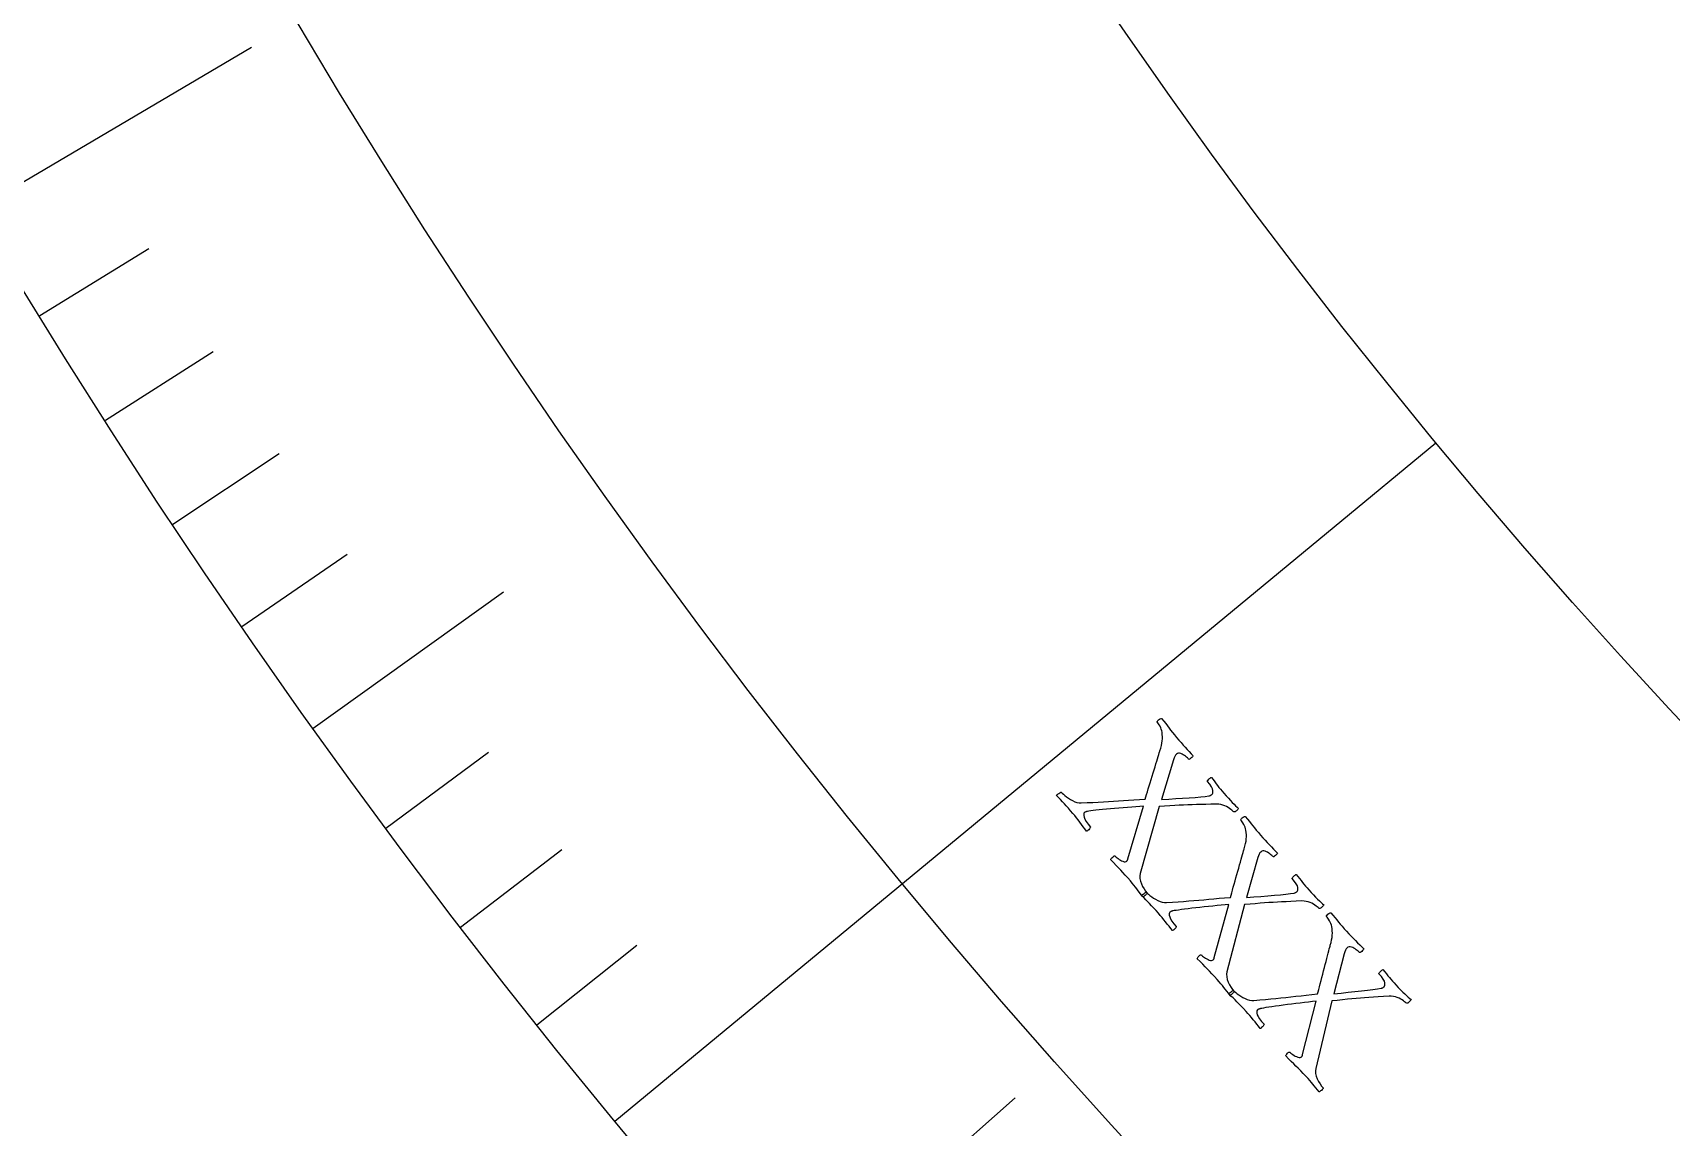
# Model space of a CAD drawing. Header units: millimetres. Extents: x -93 to 93, y -93 to 104.
# Drawn here: x -62.77 to -45.69, y -46.89 to -35.49 of the extents above; entities that cross this region are included whole.
import ezdxf

# ---------------------------------------------------------------- set-up
doc = ezdxf.new("R2010")
doc.units = ezdxf.units.MM
for name, color, linetype in [('CUT_OUTER', 1, 'Continuous'), ('ENGRAVE', 7, 'Continuous'), ('ENGRAVE_FINE', 8, 'Continuous'), ('TEXT', 5, 'Continuous')]:
    doc.layers.add(name, color=color, linetype=linetype)

msp = doc.modelspace()

# ---------------------------------------------------------------- linework, layer by layer
at = {"layer": 'CUT_OUTER'}
msp.add_arc((-0.0002, -0.0002), 92.4998, 179.658282, 0.243527, dxfattribs=at)
at = {"layer": 'ENGRAVE'}
for points in [[(-63.3575, -37.3308), (-60.4885, -35.6404)], [(-56.6987, -46.8297), (-48.1404, -39.7611)], [(-59.8466, -42.7335), (-57.8592, -41.3144)], [(-55.0165, -48.795), (-52.5251, -46.5854)]]:
    msp.add_lwpolyline(points, dxfattribs=at)
for radius in [90.65, 90.65, 88.2219, 83.7125, 83.7125, 80.1513, 73.5375, 73.5375, 69.6525, 62.4375, 62.4375]:
    msp.add_circle((0, 0), radius, dxfattribs=at)
at = {"layer": 'ENGRAVE_FINE'}
for points in [[(-62.6941, -38.4346), (-61.5585, -37.7384)], [(-62.0111, -39.5271), (-60.8879, -38.8111)], [(-61.3087, -40.608), (-60.1982, -39.8724)], [(-60.5871, -41.6769), (-59.4897, -40.922)], [(-59.0872, -43.7774), (-58.017, -42.9845)], [(-58.3093, -44.8083), (-57.2532, -43.9967)], [(-57.5131, -45.8259), (-56.4713, -44.9958)]]:
    msp.add_lwpolyline(points, dxfattribs=at)
at = {"layer": 'TEXT'}
for points in [[(-50.8434, -42.8316), (-50.8199, -42.8592), (-50.797, -42.8854), (-50.7748, -42.9101), (-50.7533, -42.9334), (-50.7323, -42.9559), (-50.7116, -42.9783), (-50.6911, -43.0006), (-50.6708, -43.0227), (-50.6736, -43.0275), (-50.6784, -43.0332), (-50.685, -43.0399), (-50.6936, -43.0475), (-50.7023, -43.0542), (-50.7093, -43.0581), (-50.7145, -43.0592), (-50.7181, -43.0574), (-50.7236, -43.0515), (-50.7307, -43.0445), (-50.7396, -43.0367), (-50.75, -43.0278), (-50.7616, -43.019), (-50.7736, -43.0113), (-50.7861, -43.0047), (-50.799, -42.9991), (-50.8118, -42.9957), (-50.824, -42.9959), (-50.8354, -42.9995), (-50.8461, -43.0065), (-50.8546, -43.0157), (-50.8624, -43.0284), (-50.8697, -43.0447), (-50.8763, -43.0645), (-51.0019, -43.4781), (-50.9264, -43.473), (-50.853, -43.4683), (-50.7817, -43.4639), (-50.7125, -43.4598), (-50.6485, -43.4556), (-50.5928, -43.451), (-50.5453, -43.446), (-50.5061, -43.4405), (-50.5003, -43.4392), (-50.495, -43.4374), (-50.4901, -43.4351), (-50.4856, -43.4324), (-50.4817, -43.4296), (-50.4787, -43.4275), (-50.4766, -43.4259), (-50.4754, -43.425), (-50.4707, -43.4189), (-50.4676, -43.4101), (-50.4661, -43.3986), (-50.4662, -43.3844), (-50.4704, -43.3668), (-50.4814, -43.3451), (-50.4989, -43.3193), (-50.5231, -43.2893), (-50.523, -43.2856), (-50.5205, -43.2806), (-50.5155, -43.2744), (-50.5079, -43.2668), (-50.4996, -43.2594), (-50.4921, -43.2536), (-50.4855, -43.2494), (-50.4797, -43.2467), (-50.4624, -43.2701), (-50.446, -43.2921), (-50.4306, -43.3127), (-50.4162, -43.332), (-50.4018, -43.3509), (-50.3863, -43.3704), (-50.3697, -43.3905), (-50.3521, -43.4113), (-50.3274, -43.4396), (-50.3042, -43.4652), (-50.2827, -43.4881), (-50.2628, -43.5083), (-50.2446, -43.5264), (-50.228, -43.5428), (-50.2132, -43.5578), (-50.2001, -43.5711), (-50.2026, -43.5757), (-50.2066, -43.5811), (-50.212, -43.5873), (-50.2188, -43.5941), (-50.2263, -43.6004), (-50.2338, -43.6047), (-50.2412, -43.6072), (-50.2485, -43.6077), (-50.2524, -43.6036), (-50.2588, -43.5978), (-50.2676, -43.5902), (-50.2788, -43.5807), (-50.2921, -43.5706), (-50.307, -43.5609), (-50.3237, -43.5516), (-50.342, -43.5428), (-50.3618, -43.5352), (-50.3826, -43.5298), (-50.4045, -43.5265), (-50.4275, -43.5253), (-50.4861, -43.527), (-50.5406, -43.5285), (-50.5913, -43.5297), (-50.6379, -43.5307), (-50.6826, -43.5318), (-50.7272, -43.5334), (-50.7717, -43.5353), (-50.8163, -43.5378), (-50.8628, -43.5406), (-50.9135, -43.5439), (-50.9682, -43.5475), (-51.0271, -43.5515), (-51.2224, -44.2474), (-51.227, -44.2733), (-51.2265, -44.3002), (-51.2212, -44.328), (-51.2108, -44.3566), (-51.1975, -44.3845), (-51.1833, -44.4099), (-51.1682, -44.4327), (-51.1521, -44.453), (-51.1542, -44.4584), (-51.1583, -44.4642), (-51.1643, -44.4706), (-51.1723, -44.4775), (-51.1805, -44.4838), (-51.187, -44.4885), (-51.1918, -44.4915), (-51.1949, -44.4929), (-51.2126, -44.4694), (-51.2291, -44.4475), (-51.2443, -44.4273), (-51.2582, -44.4088), (-51.2724, -44.3903), (-51.2884, -44.3703), (-51.3062, -44.3488), (-51.3259, -44.3257), (-51.3533, -44.2943), (-51.3792, -44.2652), (-51.4035, -44.2384), (-51.4263, -44.214), (-51.4494, -44.1897), (-51.4743, -44.1634), (-51.501, -44.1351), (-51.5297, -44.1047), (-51.5281, -44.0986), (-51.5243, -44.0918), (-51.5182, -44.0845), (-51.5098, -44.0766), (-51.5011, -44.0699), (-51.4941, -44.066), (-51.4888, -44.0649), (-51.4853, -44.0667), (-51.4802, -44.072), (-51.4733, -44.0783), (-51.4645, -44.0855), (-51.4539, -44.0937), (-51.4421, -44.102), (-51.4298, -44.1094), (-51.4171, -44.1159), (-51.404, -44.1214), (-51.3914, -44.1252), (-51.3804, -44.1261), (-51.3709, -44.1242), (-51.363, -44.1194), (-51.3614, -44.1178), (-51.3598, -44.1156), (-51.3581, -44.1129), (-51.3563, -44.1096), (-51.3548, -44.1061), (-51.3536, -44.1027), (-51.3528, -44.0995), (-51.3524, -44.0965), (-51.1895, -43.5478), (-51.2283, -43.5501), (-51.2691, -43.5529), (-51.3117, -43.556), (-51.3562, -43.5595), (-51.4014, -43.5633), (-51.4461, -43.567), (-51.4902, -43.5707), (-51.5338, -43.5745), (-51.5757, -43.5783), (-51.6149, -43.5821), (-51.6513, -43.5859), (-51.6849, -43.5898), (-51.7146, -43.5934), (-51.7393, -43.5966), (-51.7589, -43.5992), (-51.7735, -43.6014), (-51.776, -43.602), (-51.7791, -43.6028), (-51.7828, -43.6036), (-51.7871, -43.6047), (-51.7916, -43.606), (-51.7959, -43.608), (-51.8001, -43.6105), (-51.8042, -43.6136), (-51.8098, -43.6212), (-51.8122, -43.632), (-51.8115, -43.6459), (-51.8076, -43.663), (-51.7993, -43.6835), (-51.7854, -43.7075), (-51.766, -43.7351), (-51.741, -43.7662), (-51.7431, -43.7716), (-51.7469, -43.7777), (-51.7527, -43.7845), (-51.7602, -43.792), (-51.7679, -43.7988), (-51.7743, -43.8036), (-51.7793, -43.8064), (-51.7829, -43.8071), (-51.7998, -43.7841), (-51.8169, -43.7609), (-51.8343, -43.7376), (-51.8519, -43.7141), (-51.8697, -43.6909), (-51.8877, -43.668), (-51.9057, -43.6457), (-51.9239, -43.6237), (-51.9488, -43.5944), (-51.9721, -43.5675), (-51.9938, -43.5431), (-52.014, -43.5211), (-52.0336, -43.5002), (-52.0537, -43.479), (-52.0742, -43.4574), (-52.0951, -43.4355), (-52.0915, -43.4304), (-52.0863, -43.4252), (-52.0794, -43.4197), (-52.0709, -43.414), (-52.0623, -43.4088), (-52.0556, -43.405), (-52.0506, -43.4025), (-52.0475, -43.4013), (-52.043, -43.4059), (-52.0351, -43.4132), (-52.0237, -43.4233), (-52.0089, -43.4361), (-51.9914, -43.45), (-51.9723, -43.4636), (-51.9514, -43.4767), (-51.9288, -43.4895), (-51.9055, -43.5003), (-51.8825, -43.5078), (-51.8597, -43.5119), (-51.8372, -43.5126), (-51.7753, -43.51), (-51.7162, -43.5073), (-51.6598, -43.5045), (-51.6063, -43.5016), (-51.5541, -43.4985), (-51.502, -43.4953), (-51.4498, -43.4918), (-51.3977, -43.488), (-51.3444, -43.4842), (-51.2889, -43.4803), (-51.2313, -43.4763), (-51.1714, -43.4723), (-51.1642, -43.4501), (-51.1563, -43.4251), (-51.1479, -43.3974), (-51.1389, -43.367), (-51.1293, -43.3349), (-51.1195, -43.3023), (-51.1092, -43.269), (-51.0987, -43.2351), (-51.0882, -43.2014), (-51.0781, -43.1688), (-51.0685, -43.1373), (-51.0593, -43.1069), (-51.0508, -43.0783), (-51.043, -43.0525), (-51.0361, -43.0294), (-51.0299, -43.009), (-51.0248, -42.9923), (-51.0212, -42.9804), (-51.019, -42.9732), (-51.0183, -42.9708), (-51.0092, -42.9418), (-51.0019, -42.9149), (-50.9967, -42.8901), (-50.9933, -42.8675), (-50.9917, -42.8457), (-50.9916, -42.8233), (-50.993, -42.8003), (-50.9959, -42.7768), (-50.9989, -42.7612), (-51.0033, -42.7456), (-51.0092, -42.7301), (-51.0166, -42.7147), (-51.0244, -42.7004), (-51.0317, -42.6881), (-51.0385, -42.6779), (-51.0447, -42.6697), (-51.0458, -42.666), (-51.0438, -42.661), (-51.0388, -42.6548), (-51.0307, -42.6473), (-51.0216, -42.6404), (-51.0134, -42.6355), (-51.0061, -42.6328), (-50.9998, -42.6322), (-50.9777, -42.6603), (-50.9575, -42.6864), (-50.9391, -42.7105), (-50.9225, -42.7327), (-50.9058, -42.7547), (-50.8871, -42.7785), (-50.8663, -42.8042), (-50.8434, -42.8316)], [(-49.9681, -43.8496), (-49.944, -43.8767), (-49.9206, -43.9025), (-49.8979, -43.9267), (-49.876, -43.9496), (-49.8545, -43.9717), (-49.8333, -43.9936), (-49.8124, -44.0155), (-49.7917, -44.0372), (-49.7944, -44.042), (-49.799, -44.0478), (-49.8055, -44.0546), (-49.814, -44.0624), (-49.8225, -44.0693), (-49.8294, -44.0733), (-49.8346, -44.0745), (-49.8382, -44.0729), (-49.8438, -44.067), (-49.8511, -44.0602), (-49.8601, -44.0525), (-49.8708, -44.0439), (-49.8825, -44.0353), (-49.8947, -44.0279), (-49.9073, -44.0215), (-49.9203, -44.0162), (-49.9332, -44.0131), (-49.9453, -44.0135), (-49.9567, -44.0173), (-49.9673, -44.0245), (-49.9755, -44.0339), (-49.9831, -44.0468), (-49.9901, -44.0632), (-49.9963, -44.0831), (-50.1135, -44.4992), (-50.0381, -44.4926), (-49.9648, -44.4864), (-49.8937, -44.4805), (-49.8246, -44.475), (-49.7606, -44.4696), (-49.705, -44.4638), (-49.6576, -44.4578), (-49.6186, -44.4516), (-49.6128, -44.4502), (-49.6075, -44.4483), (-49.6026, -44.4459), (-49.5982, -44.443), (-49.5944, -44.4402), (-49.5915, -44.438), (-49.5894, -44.4364), (-49.5882, -44.4354), (-49.5836, -44.4292), (-49.5806, -44.4204), (-49.5794, -44.4089), (-49.5798, -44.3947), (-49.5844, -44.3772), (-49.5957, -44.3557), (-49.6138, -44.3302), (-49.6386, -44.3007), (-49.6386, -44.2971), (-49.6362, -44.292), (-49.6313, -44.2857), (-49.6239, -44.278), (-49.6157, -44.2704), (-49.6083, -44.2644), (-49.6018, -44.2601), (-49.5961, -44.2573), (-49.5783, -44.2803), (-49.5615, -44.302), (-49.5457, -44.3223), (-49.5309, -44.3413), (-49.5161, -44.3599), (-49.5002, -44.3791), (-49.4832, -44.3989), (-49.4652, -44.4192), (-49.4399, -44.447), (-49.4162, -44.4721), (-49.3942, -44.4946), (-49.3739, -44.5144), (-49.3553, -44.5321), (-49.3385, -44.5483), (-49.3233, -44.5629), (-49.31, -44.5759), (-49.3124, -44.5807), (-49.3162, -44.5861), (-49.3215, -44.5924), (-49.3282, -44.5994), (-49.3356, -44.6058), (-49.343, -44.6103), (-49.3503, -44.6129), (-49.3577, -44.6135), (-49.3617, -44.6096), (-49.3681, -44.6039), (-49.3771, -44.5964), (-49.3885, -44.5872), (-49.4019, -44.5773), (-49.4171, -44.5679), (-49.4339, -44.559), (-49.4525, -44.5505), (-49.4723, -44.5434), (-49.4933, -44.5384), (-49.5153, -44.5355), (-49.5383, -44.5348), (-49.5968, -44.5377), (-49.6513, -44.5402), (-49.7019, -44.5425), (-49.7485, -44.5444), (-49.7931, -44.5464), (-49.8377, -44.5489), (-49.8822, -44.5518), (-49.9267, -44.5551), (-49.9732, -44.5589), (-50.0238, -44.5631), (-50.0784, -44.5679), (-50.1372, -44.5731), (-50.3184, -45.2728), (-50.3225, -45.2988), (-50.3215, -45.3256), (-50.3155, -45.3533), (-50.3046, -45.3818), (-50.2908, -45.4094), (-50.2761, -45.4344), (-50.2605, -45.4569), (-50.244, -45.4769), (-50.246, -45.4823), (-50.2499, -45.4883), (-50.2558, -45.4948), (-50.2637, -45.5018), (-50.2717, -45.5083), (-50.2781, -45.5131), (-50.2829, -45.5162), (-50.2859, -45.5177), (-50.3042, -45.4945), (-50.3211, -45.473), (-50.3367, -45.4531), (-50.351, -45.4349), (-50.3655, -45.4167), (-50.3819, -45.397), (-50.4002, -45.3759), (-50.4203, -45.3532), (-50.4483, -45.3223), (-50.4748, -45.2937), (-50.4997, -45.2675), (-50.523, -45.2435), (-50.5465, -45.2197), (-50.5719, -45.1939), (-50.5993, -45.1661), (-50.6285, -45.1364), (-50.6271, -45.1301), (-50.6234, -45.1233), (-50.6174, -45.1159), (-50.6092, -45.1078), (-50.6006, -45.1009), (-50.5937, -45.0969), (-50.5885, -45.0957), (-50.5849, -45.0974), (-50.5797, -45.1026), (-50.5727, -45.1087), (-50.5638, -45.1158), (-50.5529, -45.1238), (-50.541, -45.1318), (-50.5286, -45.139), (-50.5157, -45.1452), (-50.5025, -45.1505), (-50.4899, -45.154), (-50.4788, -45.1547), (-50.4694, -45.1526), (-50.4616, -45.1477), (-50.46, -45.146), (-50.4584, -45.1438), (-50.4568, -45.141), (-50.4551, -45.1377), (-50.4536, -45.1342), (-50.4525, -45.1308), (-50.4518, -45.1276), (-50.4514, -45.1245), (-50.2996, -44.5726), (-50.3384, -44.5758), (-50.3791, -44.5794), (-50.4217, -44.5833), (-50.4661, -44.5878), (-50.5112, -44.5924), (-50.5558, -44.597), (-50.5999, -44.6016), (-50.6434, -44.6063), (-50.6852, -44.6109), (-50.7243, -44.6155), (-50.7606, -44.6201), (-50.7941, -44.6246), (-50.8237, -44.6289), (-50.8483, -44.6325), (-50.8679, -44.6356), (-50.8824, -44.638), (-50.885, -44.6387), (-50.8881, -44.6395), (-50.8917, -44.6405), (-50.896, -44.6416), (-50.9004, -44.643), (-50.9047, -44.6451), (-50.9089, -44.6476), (-50.9129, -44.6508), (-50.9183, -44.6586), (-50.9205, -44.6694), (-50.9195, -44.6833), (-50.9153, -44.7003), (-50.9066, -44.7206), (-50.8922, -44.7444), (-50.8722, -44.7715), (-50.8466, -44.8021), (-50.8486, -44.8076), (-50.8523, -44.8138), (-50.8579, -44.8207), (-50.8653, -44.8283), (-50.8729, -44.8353), (-50.8792, -44.8402), (-50.8841, -44.8431), (-50.8877, -44.8439), (-50.905, -44.8212), (-50.9226, -44.7984), (-50.9405, -44.7754), (-50.9586, -44.7523), (-50.9768, -44.7294), (-50.9952, -44.707), (-51.0137, -44.685), (-51.0324, -44.6634), (-51.0578, -44.6346), (-51.0817, -44.6082), (-51.1039, -44.5842), (-51.1245, -44.5626), (-51.1446, -44.5421), (-51.165, -44.5213), (-51.186, -44.5001), (-51.2073, -44.4787), (-51.2039, -44.4735), (-51.1988, -44.4681), (-51.192, -44.4625), (-51.1835, -44.4566), (-51.1751, -44.4513), (-51.1684, -44.4474), (-51.1635, -44.4447), (-51.1604, -44.4435), (-51.1559, -44.448), (-51.1478, -44.4552), (-51.1362, -44.465), (-51.1211, -44.4775), (-51.1034, -44.4911), (-51.084, -44.5043), (-51.0628, -44.517), (-51.04, -44.5293), (-51.0165, -44.5396), (-50.9933, -44.5466), (-50.9705, -44.5503), (-50.948, -44.5505), (-50.8861, -44.5467), (-50.827, -44.5428), (-50.7707, -44.5389), (-50.7173, -44.5349), (-50.6652, -44.5308), (-50.6131, -44.5264), (-50.561, -44.5219), (-50.509, -44.5171), (-50.4558, -44.5122), (-50.4004, -44.5071), (-50.3428, -44.502), (-50.2831, -44.4968), (-50.2763, -44.4744), (-50.269, -44.4493), (-50.2611, -44.4214), (-50.2527, -44.3909), (-50.2438, -44.3586), (-50.2346, -44.3257), (-50.225, -44.2922), (-50.2152, -44.2581), (-50.2053, -44.2243), (-50.1959, -44.1915), (-50.187, -44.1598), (-50.1784, -44.1292), (-50.1705, -44.1005), (-50.1632, -44.0745), (-50.1567, -44.0513), (-50.151, -44.0307), (-50.1462, -44.0139), (-50.1429, -44.0019), (-50.1408, -43.9948), (-50.1402, -43.9924), (-50.1316, -43.9631), (-50.1249, -43.9361), (-50.1201, -43.9112), (-50.1173, -43.8886), (-50.1161, -43.8667), (-50.1164, -43.8443), (-50.1183, -43.8214), (-50.1217, -43.7979), (-50.1249, -43.7823), (-50.1297, -43.7669), (-50.1359, -43.7515), (-50.1436, -43.7363), (-50.1517, -43.7221), (-50.1592, -43.7099), (-50.1662, -43.6999), (-50.1726, -43.6918), (-50.1738, -43.6881), (-50.1719, -43.6831), (-50.167, -43.6767), (-50.1591, -43.6692), (-50.1501, -43.662), (-50.142, -43.657), (-50.1348, -43.6541), (-50.1285, -43.6534), (-50.1059, -43.6811), (-50.0851, -43.7068), (-50.0662, -43.7305), (-50.0492, -43.7523), (-50.032, -43.774), (-50.0128, -43.7974), (-49.9915, -43.8226), (-49.9681, -43.8496)], [(-49.0724, -44.8497), (-49.0477, -44.8764), (-49.0238, -44.9016), (-49.0007, -44.9254), (-48.9783, -44.9478), (-48.9564, -44.9695), (-48.9347, -44.991), (-48.9133, -45.0124), (-48.8922, -45.0337), (-48.8948, -45.0386), (-48.8993, -45.0445), (-48.9057, -45.0514), (-48.914, -45.0594), (-48.9224, -45.0665), (-48.9292, -45.0706), (-48.9344, -45.0719), (-48.938, -45.0703), (-48.9438, -45.0646), (-48.9512, -45.0579), (-48.9603, -45.0504), (-48.9712, -45.042), (-48.9831, -45.0337), (-48.9954, -45.0265), (-49.0081, -45.0203), (-49.0213, -45.0153), (-49.0342, -45.0125), (-49.0463, -45.0131), (-49.0576, -45.0171), (-49.068, -45.0246), (-49.0761, -45.0341), (-49.0835, -45.0472), (-49.0901, -45.0637), (-49.0959, -45.0838), (-49.2046, -45.5021), (-49.1294, -45.494), (-49.0563, -45.4863), (-48.9852, -45.479), (-48.9163, -45.4721), (-48.8525, -45.4654), (-48.797, -45.4585), (-48.7497, -45.4516), (-48.7108, -45.4445), (-48.7051, -45.443), (-48.6998, -45.441), (-48.695, -45.4385), (-48.6906, -45.4356), (-48.6868, -45.4327), (-48.6839, -45.4304), (-48.6819, -45.4288), (-48.6807, -45.4278), (-48.6762, -45.4215), (-48.6735, -45.4125), (-48.6725, -45.401), (-48.6732, -45.3869), (-48.6781, -45.3695), (-48.6899, -45.3482), (-48.7085, -45.3231), (-48.7338, -45.2941), (-48.7339, -45.2904), (-48.7316, -45.2854), (-48.7268, -45.2789), (-48.7196, -45.2711), (-48.7116, -45.2633), (-48.7043, -45.2572), (-48.6979, -45.2527), (-48.6923, -45.2499), (-48.674, -45.2725), (-48.6567, -45.2938), (-48.6405, -45.3138), (-48.6254, -45.3325), (-48.6102, -45.3508), (-48.5939, -45.3696), (-48.5765, -45.3891), (-48.5581, -45.4091), (-48.5322, -45.4364), (-48.5081, -45.461), (-48.4856, -45.483), (-48.4649, -45.5024), (-48.446, -45.5197), (-48.4288, -45.5355), (-48.4134, -45.5498), (-48.3997, -45.5626), (-48.4021, -45.5674), (-48.4058, -45.5729), (-48.4109, -45.5793), (-48.4175, -45.5864), (-48.4247, -45.593), (-48.432, -45.5976), (-48.4393, -45.6004), (-48.4467, -45.6011), (-48.4507, -45.5973), (-48.4573, -45.5917), (-48.4664, -45.5844), (-48.478, -45.5754), (-48.4917, -45.5659), (-48.507, -45.5568), (-48.524, -45.5482), (-48.5427, -45.5401), (-48.5627, -45.5333), (-48.5838, -45.5288), (-48.6058, -45.5263), (-48.6288, -45.5261), (-48.6873, -45.5301), (-48.7417, -45.5338), (-48.7923, -45.5371), (-48.8388, -45.54), (-48.8834, -45.5429), (-48.9279, -45.5462), (-48.9724, -45.55), (-49.0168, -45.5542), (-49.0631, -45.5589), (-49.1136, -45.5642), (-49.1682, -45.5701), (-49.2269, -45.5765), (-49.3939, -46.2797), (-49.3974, -46.3058), (-49.3959, -46.3326), (-49.3894, -46.3601), (-49.3779, -46.3884), (-49.3635, -46.4157), (-49.3483, -46.4405), (-49.3322, -46.4626), (-49.3154, -46.4823), (-49.3172, -46.4877), (-49.3211, -46.4938), (-49.3268, -46.5004), (-49.3346, -46.5076), (-49.3425, -46.5142), (-49.3488, -46.5192), (-49.3534, -46.5224), (-49.3565, -46.5239), (-49.3752, -46.5011), (-49.3925, -46.4799), (-49.4085, -46.4604), (-49.4232, -46.4424), (-49.4381, -46.4245), (-49.4549, -46.4052), (-49.4736, -46.3844), (-49.4942, -46.3621), (-49.5228, -46.3318), (-49.5498, -46.3038), (-49.5752, -46.278), (-49.599, -46.2545), (-49.623, -46.2312), (-49.6489, -46.2059), (-49.6768, -46.1787), (-49.7067, -46.1496), (-49.7054, -46.1433), (-49.7018, -46.1364), (-49.696, -46.1289), (-49.6879, -46.1207), (-49.6795, -46.1136), (-49.6727, -46.1094), (-49.6675, -46.1081), (-49.6638, -46.1098), (-49.6586, -46.1148), (-49.6515, -46.1208), (-49.6424, -46.1277), (-49.6314, -46.1355), (-49.6193, -46.1433), (-49.6067, -46.1501), (-49.5938, -46.1561), (-49.5804, -46.1612), (-49.5677, -46.1644), (-49.5567, -46.1648), (-49.5473, -46.1625), (-49.5396, -46.1575), (-49.538, -46.1558), (-49.5365, -46.1535), (-49.5349, -46.1507), (-49.5333, -46.1474), (-49.5319, -46.1438), (-49.5309, -46.1404), (-49.5302, -46.1372), (-49.5299, -46.1342), (-49.3893, -45.5793), (-49.428, -45.5832), (-49.4686, -45.5876), (-49.5111, -45.5925), (-49.5554, -45.5978), (-49.6004, -45.6033), (-49.6449, -45.6088), (-49.6888, -45.6144), (-49.7322, -45.6199), (-49.774, -45.6254), (-49.8129, -45.6307), (-49.8492, -45.6361), (-49.8826, -45.6413), (-49.9121, -45.6461), (-49.9366, -45.6503), (-49.9561, -45.6537), (-49.9706, -45.6565), (-49.9731, -45.6572), (-49.9762, -45.658), (-49.9799, -45.6591), (-49.9841, -45.6603), (-49.9885, -45.6618), (-49.9928, -45.6639), (-49.9969, -45.6666), (-50.0008, -45.6698), (-50.0061, -45.6777), (-50.0081, -45.6886), (-50.0068, -45.7025), (-50.0022, -45.7194), (-49.9931, -45.7395), (-49.9783, -45.763), (-49.9577, -45.7897), (-49.9315, -45.8198), (-49.9334, -45.8253), (-49.937, -45.8316), (-49.9424, -45.8386), (-49.9496, -45.8464), (-49.9571, -45.8535), (-49.9633, -45.8585), (-49.9682, -45.8615), (-49.9718, -45.8624), (-49.9895, -45.84), (-50.0076, -45.8176), (-50.0259, -45.795), (-50.0444, -45.7723), (-50.0632, -45.7497), (-50.082, -45.7277), (-50.101, -45.706), (-50.12, -45.6848), (-50.1461, -45.6565), (-50.1704, -45.6306), (-50.1932, -45.6071), (-50.2142, -45.586), (-50.2347, -45.5659), (-50.2555, -45.5454), (-50.2769, -45.5247), (-50.2986, -45.5037), (-50.2953, -45.4985), (-50.2903, -45.493), (-50.2837, -45.4872), (-50.2753, -45.4812), (-50.267, -45.4757), (-50.2604, -45.4716), (-50.2556, -45.4689), (-50.2524, -45.4676), (-50.2478, -45.472), (-50.2396, -45.479), (-50.2279, -45.4886), (-50.2125, -45.5008), (-50.1945, -45.514), (-50.1748, -45.5268), (-50.1534, -45.5391), (-50.1304, -45.5509), (-50.1066, -45.5608), (-50.0833, -45.5673), (-50.0604, -45.5705), (-50.0379, -45.5703), (-49.9761, -45.5652), (-49.9171, -45.5601), (-49.861, -45.555), (-49.8076, -45.55), (-49.7556, -45.5448), (-49.7036, -45.5394), (-49.6516, -45.5338), (-49.5997, -45.528), (-49.5466, -45.522), (-49.4914, -45.5159), (-49.4339, -45.5096), (-49.3742, -45.5032), (-49.3679, -45.4806), (-49.3611, -45.4554), (-49.3538, -45.4274), (-49.346, -45.3966), (-49.3378, -45.3642), (-49.3292, -45.3311), (-49.3203, -45.2975), (-49.3112, -45.2632), (-49.302, -45.2291), (-49.2933, -45.1962), (-49.285, -45.1643), (-49.277, -45.1335), (-49.2696, -45.1047), (-49.2629, -45.0785), (-49.2569, -45.0551), (-49.2516, -45.0345), (-49.2472, -45.0176), (-49.244, -45.0056), (-49.2422, -44.9983), (-49.2415, -44.9959), (-49.2336, -44.9665), (-49.2274, -44.9393), (-49.2232, -44.9144), (-49.2207, -44.8917), (-49.22, -44.8698), (-49.2208, -44.8474), (-49.2231, -44.8245), (-49.227, -44.8011), (-49.2306, -44.7856), (-49.2356, -44.7703), (-49.2421, -44.755), (-49.2501, -44.7399), (-49.2585, -44.7259), (-49.2663, -44.7139), (-49.2735, -44.704), (-49.28, -44.6961), (-49.2813, -44.6924), (-49.2795, -44.6873), (-49.2748, -44.6809), (-49.267, -44.6732), (-49.2581, -44.6658), (-49.2501, -44.6607), (-49.243, -44.6577), (-49.2367, -44.6568), (-49.2135, -44.684), (-49.1923, -44.7093), (-49.1729, -44.7326), (-49.1554, -44.7541), (-49.1378, -44.7754), (-49.1181, -44.7984), (-49.0963, -44.8232), (-49.0724, -44.8497)]]:
    msp.add_lwpolyline(points, close=True, dxfattribs=at)

doc.saveas('drawing.dxf')
